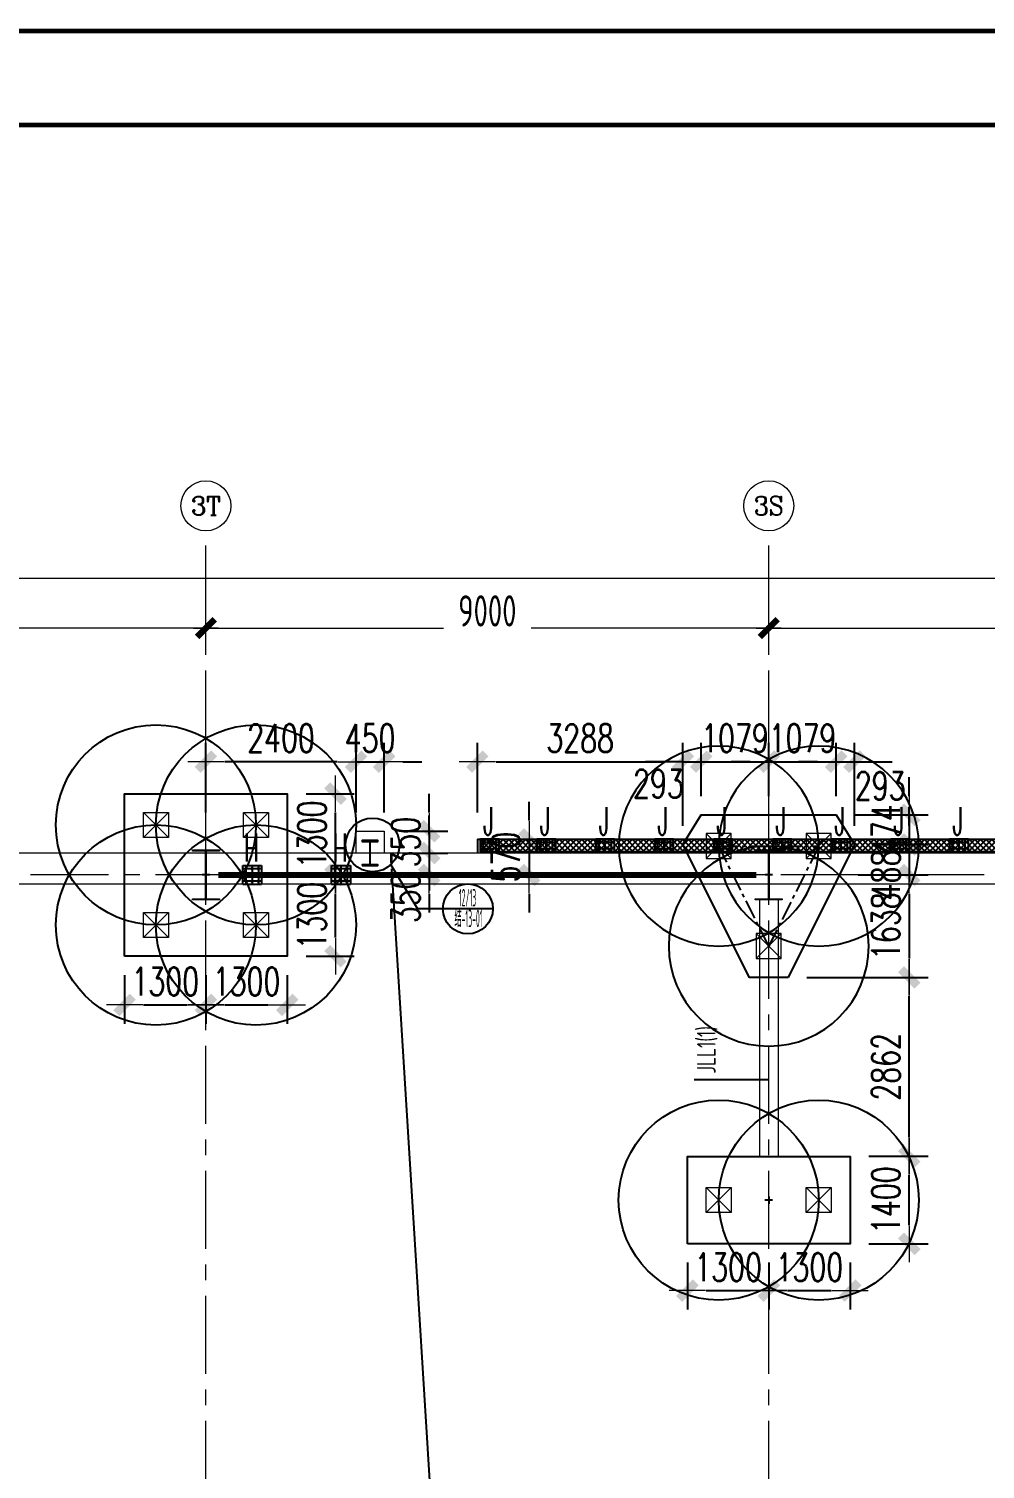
# Model space of a CAD drawing. Extents: x -1201378 to 2367219, y -619313 to 244905.
# Drawn here: x -239591 to -224297, y -192952 to -169915 of the extents above; entities that cross this region are included whole.
import ezdxf
from ezdxf.enums import TextEntityAlignment as Align

# ---------------------------------------------------------------- set-up
doc = ezdxf.new("R2010")
doc.units = 0
doc.header["$LTSCALE"] = 1000
doc.linetypes.add('CENTER', pattern=[2, 1.25, -0.25, 0.25, -0.25])
doc.layers.get('0').update_dxf_attribs({"linetype": 'CONTINUOUS'})
doc.layers.get('Defpoints').update_dxf_attribs({"linetype": 'CONTINUOUS'})
for name, color, linetype in [('0-cxFrame', 155, 'CONTINUOUS'), ('2钢材断面', 2, 'CONTINUOUS'), ('30预埋件', 30, 'CONTINUOUS'), ('40钢材投影', 40, 'CONTINUOUS'), ('A-AXIS-DP', 126, 'CONTINUOUS'), ('A-WINDOW', 140, 'CONTINUOUS'), ('ALT_CEN-0-30', 1, 'CENTER'), ('S-DOTE1', 140, 'CENTER'), ('S-HATCH1-W', 252, 'CONTINUOUS'), ('S-SKL-H', 151, 'CONTINUOUS'), ('S-SS', 111, 'CONTINUOUS'), ('S-XXX', 241, 'CONTINUOUS'), ('结构轮廓线', 1, 'CONTINUOUS')]:
    doc.layers.add(name, color=color, linetype=linetype)
for name, color, linetype, lineweight in [('0-cxText', 131, 'CONTINUOUS', 25), ('S-axis', 111, 'CONTINUOUS', 0), ('S-bkl', 4, 'CONTINUOUS', 0), ('S-col', 2, 'CONTINUOUS', 0), ('S-dim', 81, 'CONTINUOUS', 0), ('S-dote', 5, 'CENTER', 0), ('S-zhuang', 1, 'CONTINUOUS', 0), ('柱间支撑', 6, 'CENTER', 0)]:
    doc.layers.add(name, color=color, linetype=linetype, lineweight=lineweight)
doc.styles.add('_TCH_AXIS', font='COMPLEX', dxfattribs={"bigfont": 'GBCBIG'})
doc.styles.add('cx_tuming', font='simhei.ttf')
doc.styles.add('cx_tuqian1', font='')
doc.styles.add('DHTEXT-1', font='romans.shx', dxfattribs={"width": 0.7, "bigfont": 'chinese.shx'})
doc.styles.add('HZS', font='hzs.shx', dxfattribs={"width": 0.7, "bigfont": 'hztxt.shx'})
doc.styles.add('SS1', font='tj-romans1.shx', dxfattribs={"width": 0.7, "bigfont": 'tj-hztxt1.shx'})
doc.styles.add('TSSD_Dimension', font='tssdeng.shx', dxfattribs={"width": 0.7, "bigfont": 'hztxt.shx'})
doc.styles.add('样式 1', font='yjkeng.shx', dxfattribs={"width": 0.7, "height": 300, "bigfont": 'yjkchn.shx'})
doc.styles.add('黑体', font='simhei.ttf', dxfattribs={"width": 0.8})
doc.styles.get('cx_tuqian1').set_extended_font_data('SimSun')
doc.dimstyles.new('S-150-ARCHI', dxfattribs={"dimscale": 150, "dimtxt": 3, "dimasz": 2, "dimexe": 2, "dimexo": 2, "dimgap": 1, "dimtad": 1, "dimdec": 0, "dimzin": 0, "dimdsep": 46, "dimtxsty": 'SS1', "dimblk1": 'TT', "dimblk2": 'TT', "dimsah": 1, "dimcen": 1, "dimclrd": 256, "dimclre": 256, "dimclrt": 256, "dimadec": 0, "dimazin": 0, "dimtfac": 1, "dimtdec": 0, "dimtix": 1, "dimtmove": 2, "dimatfit": 0, "dimldrblk": 'TT', "dimfxl": 2, "dimtolj": 1, "dimtzin": 0, "dimarcsym": 0})
doc.dimstyles.new('TSSD_200_200', dxfattribs={"dimtxt": 500, "dimasz": 200, "dimexe": 200, "dimexo": 500, "dimgap": 200, "dimtad": 1, "dimdec": 0, "dimzin": 0, "dimdsep": 46, "dimtxsty": 'TSSD_Dimension', "dimblk": 'ARCHTICK', "dimcen": 0, "dimdle": 200, "dimclrt": 7, "dimadec": 0, "dimazin": 0, "dimtfac": 1, "dimtdec": 0, "dimtix": 1, "dimtmove": 2, "dimatfit": 3, "dimfxl": 1, "dimtolj": 1, "dimtzin": 0, "dimarcsym": 0})

# ---------------------------------------------------------------- blocks, each defined once
blk = doc.blocks.new('w42343243')
at = {"layer": 'S-col'}
blk.add_lwpolyline([(-165069, 621020), (-164639, 621020), (-164639, 621002), (-164848, 621002), (-164848, 620238), (-164639, 620238), (-164639, 620220), (-165069, 620220), (-165069, 620238), (-164860, 620238), (-164860, 621002), (-165069, 621002)], close=True, dxfattribs=at)
blk = doc.blocks.new('42343')
at = {"layer": 'A-WINDOW'}
for p in [(-117000, 100), (-108000, 100)]:
    blk.add_blockref('w42343243', p, dxfattribs=at)
blk = doc.blocks.new('_ArchTick')
at = {"color": 0, "linetype": 'ByBlock', "const_width": 0.5}
blk.add_lwpolyline([(-0.71, -0.71), (0.71, 0.71)], dxfattribs=at)
blk = doc.blocks.new('*D464')
at = {"layer": 'Defpoints', "color": 0, "transparency": 16777216}
for p in [(-236758, -279500), (-245758, -280358), (-236758, -280358)]:
    blk.add_point(p, dxfattribs=at)
at = {"layer": 'S-axis', "color": 0, "lineweight": -2, "transparency": 16777216}
for p, q in [((-245758, -279858), (-245758, -279300)), ((-236758, -279858), (-236758, -279300)), ((-245958, -279500), (-241957, -279500)), ((-236558, -279500), (-240560, -279500))]:
    blk.add_line(p, q, dxfattribs=at)
at = {"layer": 'S-axis', "color": 0, "lineweight": -2, "transparency": 16777216, "xscale": 200, "yscale": 200, "zscale": 200, "rotation": 180}
blk.add_blockref('_ArchTick', (-245758, -279500), dxfattribs=at)
at = {"layer": 'S-axis', "color": 0, "lineweight": -2, "transparency": 16777216, "xscale": 200, "yscale": 200, "zscale": 200}
blk.add_blockref('_ArchTick', (-236758, -279500), dxfattribs=at)
at = {"layer": 'S-axis', "color": 7, "transparency": 16777216, "insert": (-241258, -279225), "char_height": 500, "attachment_point": 5, "style": 'TSSD_Dimension'}
blk.add_mtext('\\A1;9000', dxfattribs=at)
blk = doc.blocks.new('*D465')
at = {"layer": 'Defpoints', "color": 0, "transparency": 16777216}
for p in [(-227758, -279500), (-236758, -280358), (-227758, -280358)]:
    blk.add_point(p, dxfattribs=at)
at = {"layer": 'S-axis', "color": 0, "lineweight": -2, "transparency": 16777216}
for p, q in [((-236758, -279858), (-236758, -279300)), ((-227758, -279858), (-227758, -279300)), ((-236958, -279500), (-232957, -279500)), ((-227558, -279500), (-231560, -279500))]:
    blk.add_line(p, q, dxfattribs=at)
at = {"layer": 'S-axis', "color": 0, "lineweight": -2, "transparency": 16777216, "xscale": 200, "yscale": 200, "zscale": 200, "rotation": 180}
blk.add_blockref('_ArchTick', (-236758, -279500), dxfattribs=at)
at = {"layer": 'S-axis', "color": 0, "lineweight": -2, "transparency": 16777216, "xscale": 200, "yscale": 200, "zscale": 200}
blk.add_blockref('_ArchTick', (-227758, -279500), dxfattribs=at)
at = {"layer": 'S-axis', "color": 7, "transparency": 16777216, "insert": (-232258, -279225), "char_height": 500, "attachment_point": 5, "style": 'TSSD_Dimension'}
blk.add_mtext('\\A1;9000', dxfattribs=at)
blk = doc.blocks.new('*D466')
at = {"layer": 'Defpoints', "color": 0, "transparency": 16777216}
for p in [(-218758, -279500), (-227758, -280358), (-218758, -280358)]:
    blk.add_point(p, dxfattribs=at)
at = {"layer": 'S-axis', "color": 0, "lineweight": -2, "transparency": 16777216}
for p, q in [((-227758, -279858), (-227758, -279300)), ((-218758, -279858), (-218758, -279300)), ((-227958, -279500), (-223957, -279500)), ((-218558, -279500), (-222560, -279500))]:
    blk.add_line(p, q, dxfattribs=at)
at = {"layer": 'S-axis', "color": 0, "lineweight": -2, "transparency": 16777216, "xscale": 200, "yscale": 200, "zscale": 200, "rotation": 180}
blk.add_blockref('_ArchTick', (-227758, -279500), dxfattribs=at)
at = {"layer": 'S-axis', "color": 0, "lineweight": -2, "transparency": 16777216, "xscale": 200, "yscale": 200, "zscale": 200}
blk.add_blockref('_ArchTick', (-218758, -279500), dxfattribs=at)
at = {"layer": 'S-axis', "color": 7, "transparency": 16777216, "insert": (-223258, -279225), "char_height": 500, "attachment_point": 5, "style": 'TSSD_Dimension'}
blk.add_mtext('\\A1;9000', dxfattribs=at)
blk = doc.blocks.new('*D483')
at = {"layer": 'Defpoints', "color": 0, "transparency": 16777216}
for p in [(-82958, -278700), (-268658, -280258), (-82958, -280258)]:
    blk.add_point(p, dxfattribs=at)
at = {"layer": 'S-axis', "color": 0, "lineweight": -2, "transparency": 16777216}
for p, q in [((-268658, -279758), (-268658, -278500)), ((-82958, -279758), (-82958, -278500)), ((-268858, -278700), (-176749, -278700)), ((-82758, -278700), (-174868, -278700))]:
    blk.add_line(p, q, dxfattribs=at)
at = {"layer": 'S-axis', "color": 0, "lineweight": -2, "transparency": 16777216, "xscale": 200, "yscale": 200, "zscale": 200, "rotation": 180}
blk.add_blockref('_ArchTick', (-268658, -278700), dxfattribs=at)
at = {"layer": 'S-axis', "color": 0, "lineweight": -2, "transparency": 16777216, "xscale": 200, "yscale": 200, "zscale": 200}
blk.add_blockref('_ArchTick', (-82958, -278700), dxfattribs=at)
at = {"layer": 'S-axis', "color": 7, "transparency": 16777216, "insert": (-175808, -278425), "char_height": 500, "attachment_point": 5, "style": 'TSSD_Dimension'}
blk.add_mtext('\\A1;185700', dxfattribs=at)
blk = doc.blocks.new('TK22.A0 L(Dragon)')
at = {"layer": '0-cxFrame', "color": 7, "const_width": 0.5}
blk.add_lwpolyline([(0, 0), (-1486, 0), (-1486, 841), (0, 841)], close=True, dxfattribs=at)
at = {"layer": '0-cxFrame', "const_width": 0.5}
blk.add_lwpolyline([(-80, 10), (-1466, 10), (-1466, 831), (-80, 831)], close=True, dxfattribs=at)
at = {"style": '黑体', "flags": 4}
blk.add_attdef('图幅', text='', height=3.3, dxfattribs=at).set_placement((-40, 3), align=Align.RIGHT)
at = {"layer": '0-cxText', "flags": 4}
for tag, height, style, p in [('建设单位', 3.5, 'cx_tuming', (-45, 240)), ('项目名称', 3.5, 'cx_tuming', (-45, 210)), ('子项名称', 3.5, 'cx_tuming', (-45, 180)), ('工程编号', 3.3, 'cx_tuqian1', (-35, 165)), ('图名1', 3.5, 'cx_tuming', (-45, 87)), ('图名2', 3.5, 'cx_tuming', (-45, 79)), ('图名3', 3.5, 'cx_tuming', (-45, 71)), ('出图日期', 3.3, 'cx_tuqian1', (-39, 60)), ('专业', 3.3, 'cx_tuqian1', (-55, 52)), ('版次', 3.3, 'cx_tuqian1', (-20, 44)), ('图号', 3.3, 'cx_tuqian1', (-55, 44))]:
    blk.add_attdef(tag, text='', height=height, dxfattribs=dict(at, style=style)).set_placement(p, align=Align.MIDDLE)
at = {"layer": 'Defpoints', "color": 6, "flags": 4}
for tag, height, style, p in [('tufu', 3.3, '黑体', (-12, 12)), ('dwfname', 4, 'cx_tuqian1', (-80, 3))]:
    blk.add_attdef(tag, text='', height=height, dxfattribs=dict(at, style=style)).set_placement(p, align=Align.RIGHT)
blk = doc.blocks.new('S-ZHUANG-400')
at = {"layer": 'S-zhuang'}
for p, q in [((200, -200), (-200, 200)), ((-200, -200), (200, 200))]:
    blk.add_line(p, q, dxfattribs=at)
blk.add_lwpolyline([(-200, 200), (200, 200), (200, -200), (-200, -200)], close=True, dxfattribs=at)
blk = doc.blocks.new('CT3')
at = {"layer": 'Defpoints'}
for centre in [(-101758, -256416), (-102558, -258016), (-100958, -258016)]:
    blk.add_circle(centre, 1600, dxfattribs=at)
at = {"layer": 'S-DOTE1', "ltscale": 0.25}
for p, q in [((-101698, -257554), (-101818, -257554)), ((-101758, -257494), (-101758, -257614))]:
    blk.add_line(p, q, dxfattribs=at)
at = {"layer": 'S-DOTE1', "linetype": 'CENTER', "ltscale": 0.25}
blk.add_lwpolyline([(-100958, -258016), (-101758, -256416), (-102558, -258016)], close=True, dxfattribs=at)
at = {"layer": 'S-HATCH1-W'}
blk.add_lwpolyline([(-101449, -255916), (-102067, -255916), (-103130, -258042), (-102837, -258516), (-100680, -258516), (-100387, -258042)], close=True, dxfattribs=at)
at = {"layer": 'S-zhuang', "rotation": 90.00000000000001}
for p in [(-101758, -256416), (-102558, -258016), (-100958, -258016)]:
    blk.add_blockref('S-ZHUANG-400', p, dxfattribs=at)
blk = doc.blocks.new('CT4')
at = {"layer": 'Defpoints'}
for centre in [(-100831, -168442), (-99231, -168442), (-100831, -170042), (-99231, -170042)]:
    blk.add_circle(centre, 1600, dxfattribs=at)
at = {"layer": 'S-DOTE1', "ltscale": 0.25}
for p, q in [((-99971, -169242), (-100091, -169242)), ((-100031, -169182), (-100031, -169302))]:
    blk.add_line(p, q, dxfattribs=at)
at = {"layer": 'S-HATCH1-W'}
blk.add_lwpolyline([(-101331, -170542), (-101331, -167942), (-98731, -167942), (-98731, -170542)], close=True, dxfattribs=at)
at = {"layer": 'S-zhuang', "rotation": 90.00000000000001}
for p in [(-100831, -168442), (-99231, -168442), (-100831, -170042), (-99231, -170042)]:
    blk.add_blockref('S-ZHUANG-400', p, dxfattribs=at)
blk = doc.blocks.new('TT')
blk.add_line((-0.969, 0), (0.969, 0))
at = {"const_width": 0.45}
blk.add_lwpolyline([(-0.442, -0.442), (0.442, 0.442)], dxfattribs=at)
blk = doc.blocks.new('*D1497')
at = {"layer": 'Defpoints', "color": 0, "transparency": 16777216}
for p in [(-238058, -184748), (-236758, -184748), (-236758, -185527)]:
    blk.add_point(p, dxfattribs=at)
at = {"layer": 'S-dim', "lineweight": -2, "transparency": 16777216}
for p, q in [((-238058, -185048), (-238058, -185827)), ((-236758, -185048), (-236758, -185827)), ((-237758, -185527), (-237058, -185527))]:
    blk.add_line(p, q, dxfattribs=at)
at = {"layer": 'S-dim', "lineweight": -2, "transparency": 16777216, "xscale": 300, "yscale": 300, "zscale": 300, "rotation": 180}
blk.add_blockref('TT', (-238058, -185527), dxfattribs=at)
at = {"layer": 'S-dim', "lineweight": -2, "transparency": 16777216, "xscale": 300, "yscale": 300, "zscale": 300}
blk.add_blockref('TT', (-236758, -185527), dxfattribs=at)
at = {"layer": 'S-dim', "transparency": 16777216, "insert": (-237408, -185152), "char_height": 450, "attachment_point": 5, "style": 'SS1'}
blk.add_mtext('\\A1;1300', dxfattribs=at)
blk = doc.blocks.new('*D1498')
at = {"layer": 'Defpoints', "color": 0, "transparency": 16777216}
for p in [(-236758, -184748), (-235458, -184748), (-235458, -185527)]:
    blk.add_point(p, dxfattribs=at)
at = {"layer": 'S-dim', "lineweight": -2, "transparency": 16777216}
for p, q in [((-236758, -185048), (-236758, -185827)), ((-235458, -185048), (-235458, -185827)), ((-236458, -185527), (-235758, -185527))]:
    blk.add_line(p, q, dxfattribs=at)
at = {"layer": 'S-dim', "lineweight": -2, "transparency": 16777216, "xscale": 300, "yscale": 300, "zscale": 300, "rotation": 180}
blk.add_blockref('TT', (-236758, -185527), dxfattribs=at)
at = {"layer": 'S-dim', "lineweight": -2, "transparency": 16777216, "xscale": 300, "yscale": 300, "zscale": 300}
blk.add_blockref('TT', (-235458, -185527), dxfattribs=at)
at = {"layer": 'S-dim', "transparency": 16777216, "insert": (-236108, -185152), "char_height": 450, "attachment_point": 5, "style": 'SS1'}
blk.add_mtext('\\A1;1300', dxfattribs=at)
blk = doc.blocks.new('*D1499')
at = {"layer": 'Defpoints', "color": 0, "transparency": 16777216}
for p in [(-235458, -183448), (-234687, -183448), (-235458, -184748)]:
    blk.add_point(p, dxfattribs=at)
at = {"layer": 'S-dim', "lineweight": -2, "transparency": 16777216}
for p, q in [((-235158, -183448), (-234387, -183448)), ((-234687, -184448), (-234687, -183748)), ((-235158, -184748), (-234387, -184748))]:
    blk.add_line(p, q, dxfattribs=at)
at = {"layer": 'S-dim', "lineweight": -2, "transparency": 16777216, "xscale": 300, "yscale": 300, "zscale": 300}
for p, rotation in [((-234687, -183448), 90), ((-234687, -184748), 270)]:
    blk.add_blockref('TT', p, dxfattribs=dict(at, rotation=rotation))
at = {"layer": 'S-dim', "transparency": 16777216, "insert": (-235062, -184098), "char_height": 450, "attachment_point": 5, "rotation": 90, "style": 'SS1'}
blk.add_mtext('\\A1;1300', dxfattribs=at)
blk = doc.blocks.new('*D1500')
at = {"layer": 'Defpoints', "color": 0, "transparency": 16777216}
for p in [(-235458, -182148), (-234687, -182148), (-235458, -183448)]:
    blk.add_point(p, dxfattribs=at)
at = {"layer": 'S-dim', "lineweight": -2, "transparency": 16777216}
for p, q in [((-235158, -182148), (-234387, -182148)), ((-234687, -183148), (-234687, -182448)), ((-235158, -183448), (-234387, -183448))]:
    blk.add_line(p, q, dxfattribs=at)
at = {"layer": 'S-dim', "lineweight": -2, "transparency": 16777216, "xscale": 300, "yscale": 300, "zscale": 300}
for p, rotation in [((-234687, -182148), 90), ((-234687, -183448), 270)]:
    blk.add_blockref('TT', p, dxfattribs=dict(at, rotation=rotation))
at = {"layer": 'S-dim', "transparency": 16777216, "insert": (-235062, -182798), "char_height": 450, "attachment_point": 5, "rotation": 90, "style": 'SS1'}
blk.add_mtext('\\A1;1300', dxfattribs=at)
blk = doc.blocks.new('*D1627')
at = {"layer": 'Defpoints', "color": 0, "transparency": 16777216}
for p in [(-228837, -181636), (-228837, -182486), (-229130, -182961)]:
    blk.add_point(p, dxfattribs=at)
at = {"layer": 'S-dim', "lineweight": -2, "transparency": 16777216}
for p, q in [((-229130, -182661), (-229130, -181336)), ((-228837, -182186), (-228837, -181336)), ((-229430, -181636), (-229730, -181636)), ((-229130, -181636), (-228837, -181636)), ((-228537, -181636), (-228237, -181636))]:
    blk.add_line(p, q, dxfattribs=at)
at = {"layer": 'S-dim', "lineweight": -2, "transparency": 16777216, "xscale": 300, "yscale": 300, "zscale": 300}
blk.add_blockref('TT', (-229130, -181636), dxfattribs=at)
at = {"layer": 'S-dim', "lineweight": -2, "transparency": 16777216, "xscale": 300, "yscale": 300, "zscale": 300, "rotation": 180}
blk.add_blockref('TT', (-228837, -181636), dxfattribs=at)
at = {"layer": 'S-dim', "transparency": 16777216, "insert": (-229522, -181988), "char_height": 450, "attachment_point": 5, "style": 'SS1'}
blk.add_mtext('\\A1;293', dxfattribs=at)
blk = doc.blocks.new('*D1628')
at = {"layer": 'Defpoints', "color": 0, "transparency": 16777216}
for p in [(-227758, -181636), (-228837, -182486), (-227758, -182486)]:
    blk.add_point(p, dxfattribs=at)
at = {"layer": 'S-dim', "lineweight": -2, "transparency": 16777216}
for p, q in [((-228837, -182186), (-228837, -181336)), ((-227758, -182186), (-227758, -181336)), ((-229137, -181636), (-229437, -181636)), ((-228837, -181636), (-227758, -181636)), ((-227458, -181636), (-227158, -181636))]:
    blk.add_line(p, q, dxfattribs=at)
at = {"layer": 'S-dim', "lineweight": -2, "transparency": 16777216, "xscale": 300, "yscale": 300, "zscale": 300}
blk.add_blockref('TT', (-228837, -181636), dxfattribs=at)
at = {"layer": 'S-dim', "lineweight": -2, "transparency": 16777216, "xscale": 300, "yscale": 300, "zscale": 300, "rotation": 180}
blk.add_blockref('TT', (-227758, -181636), dxfattribs=at)
at = {"layer": 'S-dim', "transparency": 16777216, "insert": (-228298, -181261), "char_height": 450, "attachment_point": 5, "style": 'SS1'}
blk.add_mtext('\\A1;1079', dxfattribs=at)
blk = doc.blocks.new('*D1629')
at = {"layer": 'Defpoints', "color": 0, "transparency": 16777216}
for p in [(-226680, -181636), (-227758, -182486), (-226680, -182486)]:
    blk.add_point(p, dxfattribs=at)
at = {"layer": 'S-dim', "lineweight": -2, "transparency": 16777216}
for p, q in [((-227758, -182186), (-227758, -181336)), ((-226680, -182186), (-226680, -181336)), ((-228058, -181636), (-228358, -181636)), ((-227758, -181636), (-226680, -181636)), ((-226380, -181636), (-226080, -181636))]:
    blk.add_line(p, q, dxfattribs=at)
at = {"layer": 'S-dim', "lineweight": -2, "transparency": 16777216, "xscale": 300, "yscale": 300, "zscale": 300}
blk.add_blockref('TT', (-227758, -181636), dxfattribs=at)
at = {"layer": 'S-dim', "lineweight": -2, "transparency": 16777216, "xscale": 300, "yscale": 300, "zscale": 300, "rotation": 180}
blk.add_blockref('TT', (-226680, -181636), dxfattribs=at)
at = {"layer": 'S-dim', "transparency": 16777216, "insert": (-227219, -181261), "char_height": 450, "attachment_point": 5, "style": 'SS1'}
blk.add_mtext('\\A1;1079', dxfattribs=at)
blk = doc.blocks.new('*D1630')
at = {"layer": 'Defpoints', "color": 0, "transparency": 16777216}
for p in [(-226387, -181636), (-226680, -182486), (-226387, -182961)]:
    blk.add_point(p, dxfattribs=at)
at = {"layer": 'S-dim', "lineweight": -2, "transparency": 16777216}
for p, q in [((-226680, -182186), (-226680, -181336)), ((-226387, -182661), (-226387, -181336)), ((-226980, -181636), (-227280, -181636)), ((-226680, -181636), (-226387, -181636)), ((-226087, -181636), (-225787, -181636))]:
    blk.add_line(p, q, dxfattribs=at)
at = {"layer": 'S-dim', "lineweight": -2, "transparency": 16777216, "xscale": 300, "yscale": 300, "zscale": 300}
blk.add_blockref('TT', (-226680, -181636), dxfattribs=at)
at = {"layer": 'S-dim', "lineweight": -2, "transparency": 16777216, "xscale": 300, "yscale": 300, "zscale": 300, "rotation": 180}
blk.add_blockref('TT', (-226387, -181636), dxfattribs=at)
at = {"layer": 'S-dim', "transparency": 16777216, "insert": (-225976, -182022), "char_height": 450, "attachment_point": 5, "style": 'SS1'}
blk.add_mtext('\\A1;293', dxfattribs=at)
blk = doc.blocks.new('*D1631')
at = {"layer": 'Defpoints', "color": 0, "transparency": 16777216}
for p in [(-226680, -182486), (-226387, -182961), (-225511, -182961)]:
    blk.add_point(p, dxfattribs=at)
at = {"layer": 'S-dim', "lineweight": -2, "transparency": 16777216}
for p, q in [((-225511, -182186), (-225511, -181886)), ((-226380, -182486), (-225211, -182486)), ((-225511, -182486), (-225511, -182961)), ((-226087, -182961), (-225211, -182961)), ((-225511, -183261), (-225511, -183561))]:
    blk.add_line(p, q, dxfattribs=at)
at = {"layer": 'S-dim', "lineweight": -2, "transparency": 16777216, "xscale": 300, "yscale": 300, "zscale": 300}
for p, rotation in [((-225511, -182486), 270), ((-225511, -182961), 90)]:
    blk.add_blockref('TT', p, dxfattribs=dict(at, rotation=rotation))
at = {"layer": 'S-dim', "transparency": 16777216, "insert": (-225886, -182723), "char_height": 450, "attachment_point": 5, "rotation": 90, "style": 'SS1'}
blk.add_mtext('\\A1;474', dxfattribs=at)
blk = doc.blocks.new('*D1632')
at = {"layer": 'Defpoints', "color": 0, "transparency": 16777216}
for p in [(-226387, -182961), (-226630, -183448), (-225511, -183448)]:
    blk.add_point(p, dxfattribs=at)
at = {"layer": 'S-dim', "lineweight": -2, "transparency": 16777216}
for p, q in [((-225511, -182661), (-225511, -182361)), ((-226087, -182961), (-225211, -182961)), ((-225511, -182961), (-225511, -183448)), ((-226330, -183448), (-225211, -183448)), ((-225511, -183748), (-225511, -184048))]:
    blk.add_line(p, q, dxfattribs=at)
at = {"layer": 'S-dim', "lineweight": -2, "transparency": 16777216, "xscale": 300, "yscale": 300, "zscale": 300}
for p, rotation in [((-225511, -182961), 270), ((-225511, -183448), 90)]:
    blk.add_blockref('TT', p, dxfattribs=dict(at, rotation=rotation))
at = {"layer": 'S-dim', "transparency": 16777216, "insert": (-225886, -183448), "char_height": 450, "attachment_point": 5, "rotation": 90, "style": 'SS1'}
blk.add_mtext('\\A1;488', dxfattribs=at)
blk = doc.blocks.new('*D1633')
at = {"layer": 'Defpoints', "color": 0, "transparency": 16777216}
for p in [(-226630, -183448), (-227449, -185086), (-225511, -185086)]:
    blk.add_point(p, dxfattribs=at)
at = {"layer": 'S-dim', "lineweight": -2, "transparency": 16777216}
for p, q in [((-226330, -183448), (-225211, -183448)), ((-225511, -183748), (-225511, -184786)), ((-227149, -185086), (-225211, -185086))]:
    blk.add_line(p, q, dxfattribs=at)
at = {"layer": 'S-dim', "lineweight": -2, "transparency": 16777216, "xscale": 300, "yscale": 300, "zscale": 300}
for p, rotation in [((-225511, -183448), 90), ((-225511, -185086), 270)]:
    blk.add_blockref('TT', p, dxfattribs=dict(at, rotation=rotation))
at = {"layer": 'S-dim', "transparency": 16777216, "insert": (-225886, -184267), "char_height": 450, "attachment_point": 5, "rotation": 90, "style": 'SS1'}
blk.add_mtext('\\A1;1638', dxfattribs=at)
blk = doc.blocks.new('CT2')
at = {"layer": 'Defpoints'}
for centre in [(-193625, -186366), (-193625, -187966)]:
    blk.add_circle(centre, 1600, dxfattribs=at)
at = {"layer": 'S-DOTE1', "ltscale": 0.25}
for p, q in [((-193565, -187166), (-193685, -187166)), ((-193625, -187226), (-193625, -187106))]:
    blk.add_line(p, q, dxfattribs=at)
at = {"layer": 'S-HATCH1-W'}
blk.add_lwpolyline([(-194325, -185866), (-192925, -185866), (-192925, -188466), (-194325, -188466)], close=True, dxfattribs=at)
at = {"layer": 'S-zhuang'}
for p in [(-193625, -186366), (-193625, -187966)]:
    blk.add_blockref('S-ZHUANG-400', p, dxfattribs=at)
blk = doc.blocks.new('*D2965')
at = {"layer": 'Defpoints', "color": 0, "transparency": 16777216}
for p in [(-229058, -189348), (-227758, -189348), (-227758, -190096)]:
    blk.add_point(p, dxfattribs=at)
at = {"layer": 'S-dim', "lineweight": -2, "transparency": 16777216}
for p, q in [((-229058, -189648), (-229058, -190396)), ((-227758, -189648), (-227758, -190396)), ((-228758, -190096), (-228058, -190096))]:
    blk.add_line(p, q, dxfattribs=at)
at = {"layer": 'S-dim', "lineweight": -2, "transparency": 16777216, "xscale": 300, "yscale": 300, "zscale": 300, "rotation": 180}
blk.add_blockref('TT', (-229058, -190096), dxfattribs=at)
at = {"layer": 'S-dim', "lineweight": -2, "transparency": 16777216, "xscale": 300, "yscale": 300, "zscale": 300}
blk.add_blockref('TT', (-227758, -190096), dxfattribs=at)
at = {"layer": 'S-dim', "transparency": 16777216, "insert": (-228408, -189721), "char_height": 450, "attachment_point": 5, "style": 'SS1'}
blk.add_mtext('\\A1;1300', dxfattribs=at)
blk = doc.blocks.new('*D2966')
at = {"layer": 'Defpoints', "color": 0, "transparency": 16777216}
for p in [(-227758, -189348), (-226458, -189348), (-226458, -190096)]:
    blk.add_point(p, dxfattribs=at)
at = {"layer": 'S-dim', "lineweight": -2, "transparency": 16777216}
for p, q in [((-227758, -189648), (-227758, -190396)), ((-226458, -189648), (-226458, -190396)), ((-227458, -190096), (-226758, -190096))]:
    blk.add_line(p, q, dxfattribs=at)
at = {"layer": 'S-dim', "lineweight": -2, "transparency": 16777216, "xscale": 300, "yscale": 300, "zscale": 300, "rotation": 180}
blk.add_blockref('TT', (-227758, -190096), dxfattribs=at)
at = {"layer": 'S-dim', "lineweight": -2, "transparency": 16777216, "xscale": 300, "yscale": 300, "zscale": 300}
blk.add_blockref('TT', (-226458, -190096), dxfattribs=at)
at = {"layer": 'S-dim', "transparency": 16777216, "insert": (-227108, -189721), "char_height": 450, "attachment_point": 5, "style": 'SS1'}
blk.add_mtext('\\A1;1300', dxfattribs=at)
blk = doc.blocks.new('*D2967')
at = {"layer": 'Defpoints', "color": 0, "transparency": 16777216}
for p in [(-226458, -187948), (-225511, -187948), (-226458, -189348)]:
    blk.add_point(p, dxfattribs=at)
at = {"layer": 'S-dim', "lineweight": -2, "transparency": 16777216}
for p, q in [((-226158, -187948), (-225211, -187948)), ((-225511, -189048), (-225511, -188248)), ((-226158, -189348), (-225211, -189348))]:
    blk.add_line(p, q, dxfattribs=at)
at = {"layer": 'S-dim', "lineweight": -2, "transparency": 16777216, "xscale": 300, "yscale": 300, "zscale": 300}
for p, rotation in [((-225511, -187948), 90), ((-225511, -189348), 270)]:
    blk.add_blockref('TT', p, dxfattribs=dict(at, rotation=rotation))
at = {"layer": 'S-dim', "transparency": 16777216, "insert": (-225886, -188648), "char_height": 450, "attachment_point": 5, "rotation": 90, "style": 'SS1'}
blk.add_mtext('\\A1;1400', dxfattribs=at)
blk = doc.blocks.new('*D2968')
at = {"layer": 'Defpoints', "color": 0, "transparency": 16777216}
for p in [(-227449, -185086), (-225511, -185086), (-226458, -187948)]:
    blk.add_point(p, dxfattribs=at)
at = {"layer": 'S-dim', "lineweight": -2, "transparency": 16777216}
for p, q in [((-227149, -185086), (-225211, -185086)), ((-225511, -187648), (-225511, -185386)), ((-226158, -187948), (-225211, -187948))]:
    blk.add_line(p, q, dxfattribs=at)
at = {"layer": 'S-dim', "lineweight": -2, "transparency": 16777216, "xscale": 300, "yscale": 300, "zscale": 300}
for p, rotation in [((-225511, -185086), 90), ((-225511, -187948), 270)]:
    blk.add_blockref('TT', p, dxfattribs=dict(at, rotation=rotation))
at = {"layer": 'S-dim', "transparency": 16777216, "insert": (-225886, -186517), "char_height": 450, "attachment_point": 5, "rotation": 90, "style": 'SS1'}
blk.add_mtext('\\A1;2862', dxfattribs=at)
blk = doc.blocks.new('*D6554')
at = {"layer": 'Defpoints', "color": 0, "transparency": 16777216}
for p in [(-232418, -182878), (-232418, -183448), (-231587, -183448)]:
    blk.add_point(p, dxfattribs=at)
at = {"layer": 'S-dim', "lineweight": -2, "transparency": 16777216}
for p, q in [((-231587, -182578), (-231587, -182278)), ((-232118, -182878), (-231287, -182878)), ((-231587, -182878), (-231587, -183448)), ((-232118, -183448), (-231287, -183448)), ((-231587, -183748), (-231587, -184048))]:
    blk.add_line(p, q, dxfattribs=at)
at = {"layer": 'S-dim', "lineweight": -2, "transparency": 16777216, "xscale": 300, "yscale": 300, "zscale": 300}
for p, rotation in [((-231587, -182878), 270), ((-231587, -183448), 90)]:
    blk.add_blockref('TT', p, dxfattribs=dict(at, rotation=rotation))
at = {"layer": 'S-dim', "transparency": 16777216, "insert": (-231962, -183163), "char_height": 450, "attachment_point": 5, "rotation": 90, "style": 'SS1'}
blk.add_mtext('\\A1;570', dxfattribs=at)
blk = doc.blocks.new('*D6555')
at = {"layer": 'Defpoints', "color": 0, "transparency": 16777216}
for p in [(-229130, -181636), (-232418, -182748), (-229130, -182961)]:
    blk.add_point(p, dxfattribs=at)
at = {"layer": 'S-dim', "lineweight": -2, "transparency": 16777216}
for p, q in [((-232418, -182448), (-232418, -181336)), ((-229130, -182661), (-229130, -181336)), ((-232118, -181636), (-229430, -181636))]:
    blk.add_line(p, q, dxfattribs=at)
at = {"layer": 'S-dim', "lineweight": -2, "transparency": 16777216, "xscale": 300, "yscale": 300, "zscale": 300, "rotation": 180}
blk.add_blockref('TT', (-232418, -181636), dxfattribs=at)
at = {"layer": 'S-dim', "lineweight": -2, "transparency": 16777216, "xscale": 300, "yscale": 300, "zscale": 300}
blk.add_blockref('TT', (-229130, -181636), dxfattribs=at)
at = {"layer": 'S-dim', "transparency": 16777216, "insert": (-230774, -181261), "char_height": 450, "attachment_point": 5, "style": 'SS1'}
blk.add_mtext('\\A1;3288', dxfattribs=at)
blk = doc.blocks.new('3号一层翻口')
at = {"layer": '结构轮廓线', "color": 1, "ltscale": 500}
for q in [(-518898, -182878), (-532418, -183098)]:
    blk.add_line((-532418, -182878), q, dxfattribs=at)
blk = doc.blocks.new('20250903183753')
at = {"layer": '2钢材断面'}
for p, q in [((150, 0), (-150, 0)), ((-150, 0), (-150, -300)), ((150, -300), (150, 0)), ((-150, -300), (150, -300))]:
    blk.add_line(p, q, dxfattribs=at)
at = {"layer": '40钢材投影'}
for centre, radius in [((-100, -50), 12), ((-100, -150), 12), ((-100, -50), 6), ((-100, -150), 6), ((0, -50), 12), ((0, -150), 12), ((0, -50), 6), ((0, -150), 6), ((100, -50), 12), ((100, -150), 12), ((100, -50), 6), ((100, -150), 6), ((-100, -250), 12), ((-100, -250), 6), ((0, -250), 12), ((0, -250), 6), ((100, -251), 12), ((100, -251), 6)]:
    blk.add_circle(centre, radius, dxfattribs=at)
at = {"layer": 'ALT_CEN-0-30', "ltscale": 20}
for p, q in [((-100, 0), (-100, -300)), ((0, 0), (0, -300)), ((100, 0), (100, -300)), ((-150, -50), (150, -50)), ((-150, -150), (150, -150)), ((-150, -250), (150, -250))]:
    blk.add_line(p, q, dxfattribs=at)
blk = doc.blocks.new('20250903183821')
at = {"ltscale": 50}
blk.add_blockref('20250903183753', (0, 0), dxfattribs=at)
at = {"layer": '30预埋件', "style": 'DHTEXT-1', "text_generation_flag": 6, "width": 0.55}
blk.add_attdef('B', (-105, 65), '', height=450, rotation=180, dxfattribs=at)
blk = doc.blocks.new('20250902145151')
at = {"layer": '2钢材断面'}
for p, q in [((150, 100), (-150, 100)), ((-150, 100), (-150, -100)), ((150, -100), (150, 100)), ((-150, -100), (150, -100))]:
    blk.add_line(p, q, dxfattribs=at)
at = {"layer": '40钢材投影'}
for centre, radius in [((-100, 50), 10), ((-100, 50), 5), ((0, 50), 10), ((0, 50), 5), ((100, 50), 10), ((100, 50), 5), ((-100, -50), 10), ((-100, -50), 5), ((0, -50), 10), ((0, -50), 5), ((100, -50), 10), ((100, -50), 5)]:
    blk.add_circle(centre, radius, dxfattribs=at)
at = {"layer": 'ALT_CEN-0-30', "ltscale": 20}
for p, q in [((-150, 50), (150, 50)), ((-100, 100), (-100, -100)), ((0, 100), (0, -100)), ((100, 100), (100, -100)), ((-150, -50), (150, -50))]:
    blk.add_line(p, q, dxfattribs=at)
blk = doc.blocks.new('20250912153858')
at = {"ltscale": 50}
blk.add_blockref('20250902145151', (0, 100), dxfattribs=at)
at = {"layer": '30预埋件', "style": 'DHTEXT-1', "text_generation_flag": 6, "width": 0.55}
blk.add_attdef('B', (105, -65), '', height=450, dxfattribs=at)
blk = doc.blocks.new('A$Ccb1bed3b')
at = {"layer": '柱间支撑', "const_width": 100}
blk.add_lwpolyline([(39800, 150), (31200, 150)], dxfattribs=at)
blk = doc.blocks.new('*D8755')
at = {"layer": 'Defpoints', "color": 0, "transparency": 16777216}
for p in [(-233908, -182748), (-233908, -183098), (-233189, -183098)]:
    blk.add_point(p, dxfattribs=at)
at = {"layer": 'S-dim', "lineweight": -2, "transparency": 16777216}
for p, q in [((-233189, -182448), (-233189, -182148)), ((-233608, -182748), (-232889, -182748)), ((-233189, -182748), (-233189, -183098)), ((-233608, -183098), (-232889, -183098)), ((-233189, -183398), (-233189, -183698))]:
    blk.add_line(p, q, dxfattribs=at)
at = {"layer": 'S-dim', "lineweight": -2, "transparency": 16777216, "xscale": 300, "yscale": 300, "zscale": 300}
for p, rotation in [((-233189, -182748), 270), ((-233189, -183098), 90)]:
    blk.add_blockref('TT', p, dxfattribs=dict(at, rotation=rotation))
at = {"layer": 'S-dim', "transparency": 16777216, "insert": (-233564, -182923), "char_height": 450, "attachment_point": 5, "rotation": 90, "style": 'SS1'}
blk.add_mtext('\\A1;350', dxfattribs=at)
blk = doc.blocks.new('*D8756')
at = {"layer": 'Defpoints', "color": 0, "transparency": 16777216}
for p in [(-233908, -183098), (-233908, -183448), (-233189, -183448)]:
    blk.add_point(p, dxfattribs=at)
at = {"layer": 'S-dim', "lineweight": -2, "transparency": 16777216}
for p, q in [((-233189, -182798), (-233189, -182498)), ((-233608, -183098), (-232889, -183098)), ((-233189, -183098), (-233189, -183448)), ((-233608, -183448), (-232889, -183448)), ((-233189, -183748), (-233189, -184048))]:
    blk.add_line(p, q, dxfattribs=at)
at = {"layer": 'S-dim', "lineweight": -2, "transparency": 16777216, "xscale": 300, "yscale": 300, "zscale": 300}
for p, rotation in [((-233189, -183098), 270), ((-233189, -183448), 90)]:
    blk.add_blockref('TT', p, dxfattribs=dict(at, rotation=rotation))
at = {"layer": 'S-dim', "transparency": 16777216, "insert": (-233564, -183812), "char_height": 450, "attachment_point": 5, "rotation": 90, "style": 'SS1'}
blk.add_mtext('\\A1;350', dxfattribs=at)
blk = doc.blocks.new('*D8758')
at = {"layer": 'Defpoints', "color": 0, "transparency": 16777216}
for p in [(-233908, -181636), (-234358, -182748), (-233908, -182748)]:
    blk.add_point(p, dxfattribs=at)
at = {"layer": 'S-dim', "lineweight": -2, "transparency": 16777216}
for p, q in [((-234358, -182448), (-234358, -181336)), ((-233908, -182448), (-233908, -181336)), ((-234658, -181636), (-234958, -181636)), ((-234358, -181636), (-233908, -181636)), ((-233608, -181636), (-233308, -181636))]:
    blk.add_line(p, q, dxfattribs=at)
at = {"layer": 'S-dim', "lineweight": -2, "transparency": 16777216, "xscale": 300, "yscale": 300, "zscale": 300}
blk.add_blockref('TT', (-234358, -181636), dxfattribs=at)
at = {"layer": 'S-dim', "lineweight": -2, "transparency": 16777216, "xscale": 300, "yscale": 300, "zscale": 300, "rotation": 180}
blk.add_blockref('TT', (-233908, -181636), dxfattribs=at)
at = {"layer": 'S-dim', "transparency": 16777216, "insert": (-234133, -181261), "char_height": 450, "attachment_point": 5, "style": 'SS1'}
blk.add_mtext('\\A1;450', dxfattribs=at)
blk = doc.blocks.new('*D8759')
at = {"layer": 'Defpoints', "color": 0, "transparency": 16777216}
for p in [(-236758, -181636), (-236758, -182748), (-234358, -182748)]:
    blk.add_point(p, dxfattribs=at)
at = {"layer": 'S-dim', "lineweight": -2, "transparency": 16777216}
for p, q in [((-236758, -182448), (-236758, -181336)), ((-234358, -182448), (-234358, -181336)), ((-234658, -181636), (-236458, -181636))]:
    blk.add_line(p, q, dxfattribs=at)
at = {"layer": 'S-dim', "lineweight": -2, "transparency": 16777216, "xscale": 300, "yscale": 300, "zscale": 300, "rotation": 180}
blk.add_blockref('TT', (-236758, -181636), dxfattribs=at)
at = {"layer": 'S-dim', "lineweight": -2, "transparency": 16777216, "xscale": 300, "yscale": 300, "zscale": 300}
blk.add_blockref('TT', (-234358, -181636), dxfattribs=at)
at = {"layer": 'S-dim', "transparency": 16777216, "insert": (-235558, -181261), "char_height": 450, "attachment_point": 5, "style": 'SS1'}
blk.add_mtext('\\A1;2400', dxfattribs=at)
blk = doc.blocks.new('3#轴网')
at = {"layer": 'S-axis'}
for centre in [(-236758.5, -277544.2), (-227758.5, -277544.2)]:
    blk.add_circle(centre, 400, dxfattribs=at)
at = {"layer": 'S-dote'}
for p, q in [((-236758.5, -363428.2), (-236758.5, -277948.2)), ((-227758.5, -363428.2), (-227758.5, -277948.2)), ((-78316.2, -283448.2), (-273210.6, -283448.2))]:
    blk.add_line(p, q, dxfattribs=at)
at = {"layer": 'S-axis', "style": '_TCH_AXIS'}
for s, height, p, p2 in [('3T', 294.28, (-236996.7, -277691.4), (-236520.2, -277691.4)), ('3S', 300.65, (-227994.7, -277694.5), (-227522.2, -277694.5))]:
    blk.add_text(s, height=height, dxfattribs=at).set_placement(p, p2, align=Align.FIT)
at = {"layer": 'S-axis'}
for base, p1, p2, picture, middle in [((-82958.5, -278700.4), (-268658.5, -280258.4), (-82958.5, -280258.4), '*D483', (-175808.5, -278425.4)), ((-236758.5, -279500.4), (-245758.5, -280358.4), (-236758.5, -280358.4), '*D464', (-241258.5, -279225.4)), ((-227758.5, -279500.4), (-236758.5, -280358.4), (-227758.5, -280358.4), '*D465', (-232258.5, -279225.4)), ((-218758.5, -279500.4), (-227758.5, -280358.4), (-218758.5, -280358.4), '*D466', (-223258.5, -279225.4))]:
    dim = blk.add_linear_dim(base=base, p1=p1, p2=p2, angle=0, dimstyle='TSSD_200_200', dxfattribs=at)
    dim.commit()
    dim.dimension.update_dxf_attribs({"geometry": picture, "text_midpoint": middle, "dimtype": 161})

msp = doc.modelspace()

# ---------------------------------------------------------------- hatches: boundary and pattern name
at = {"layer": 'S-HATCH1-W'}
h = msp.add_hatch(dxfattribs=at)
h.set_pattern_fill('ANSI37', color=256, scale=20)
h.paths.add_polyline_path([(-232368.5, -182878.1), (-218948.5, -182878.1), (-218948.5, -183078.1), (-232368.5, -183078.1)])

# ---------------------------------------------------------------- linework, layer by layer
at = {"layer": 'A-AXIS-DP', "color": 1, "ltscale": 10000}
msp.add_lwpolyline([(-234258.5, -183298.2), (-234008.5, -183298.2), (-234008.5, -183286.2), (-234129.5, -183286.2), (-234129.5, -182910.2), (-234008.5, -182910.2), (-234008.5, -182898.2), (-234258.5, -182898.2), (-234258.5, -182910.2), (-234137.5, -182910.2), (-234137.5, -183286.2), (-234258.5, -183286.2)], close=True, dxfattribs=at)
at = {"layer": 'Defpoints', "color": 1}
msp.add_line((-224626.9, -330727.7), (-233786.9, -183348), dxfattribs=at)
at = {"layer": 'S-bkl'}
for p, q in [((-103058.5, -183098.2), (-251012.9, -183098.2)), ((-103028.5, -183597.3), (-250596.6, -183597.3)), ((-227908.5, -183848.2), (-227908.5, -187948.2)), ((-227608.5, -183848.2), (-227608.5, -187948.2))]:
    msp.add_line(p, q, dxfattribs=at)
msp.add_lwpolyline([(-234358.5, -183098.2), (-234358.5, -182748.2), (-233908.5, -182748.2), (-233908.5, -183098.2)], dxfattribs=at)
at = {"layer": 'S-HATCH1-W'}
msp.add_lwpolyline([(-232368.5, -182878.1), (-218948.5, -182878.1), (-218948.5, -183078.1), (-232368.5, -183078.1)], close=True, dxfattribs=at)
at = {"layer": 'S-SKL-H'}
msp.add_line((-227758.5, -186725.4), (-228951.2, -186725.4), dxfattribs=at)
at = {"layer": 'S-XXX'}
for p in [(-233803.3, -183284.9), (-232169, -183989.8)]:
    msp.add_line(p, (-233377.1, -183989.8), dxfattribs=at)
for centre, radius in [((-234093.9, -182967.7), 430.2), ((-232569, -183989.8), 400)]:
    msp.add_circle(centre, radius, dxfattribs=at)

# ---------------------------------------------------------------- block references
at = {"ltscale": 500}
ref = msp.add_blockref('20250903183821', (-236018.5, -183298.2), dxfattribs=dict(at, xscale=-1))
ref.add_attrib('B', 'H', (-235913, -182783.2), dxfattribs={"layer": '30预埋件', "height": 450, "style": 'DHTEXT-1', "text_generation_flag": 6, "width": 0.55})
ref = msp.add_blockref('20250903183821', (-234598.5, -183298.2), dxfattribs=dict(at, xscale=-1))
ref.add_attrib('B', 'H', (-234493, -182783.2), dxfattribs={"layer": '30预埋件', "height": 450, "style": 'DHTEXT-1', "text_generation_flag": 6, "width": 0.55})
at = {"layer": '0-cxFrame', "xscale": 150, "yscale": 150, "zscale": 150}
msp.add_blockref('TK22.A0 L(Dragon)', (-64991.7, -296102.2), dxfattribs=at)
at = {"layer": 'S-axis'}
msp.add_blockref('3#轴网', (0, 100000), dxfattribs=at)
at = {"layer": 'S-col'}
msp.add_blockref('42343', (45095.7, -804168.2), dxfattribs=at)
at = {"layer": 'S-SS'}
for name, p in [('3号一层翻口', (300000, 0)), ('A$Ccb1bed3b', (-267758.5, -183598.2))]:
    msp.add_blockref(name, p, dxfattribs=at)
at = {"layer": 'S-zhuang'}
msp.add_blockref('CT4', (-136727.3, -14206.2), dxfattribs=at)
at = {"layer": 'S-zhuang', "xscale": -1, "rotation": 180}
msp.add_blockref('CT3', (-126000, -441002.4), dxfattribs=at)
at = {"layer": 'S-zhuang', "rotation": 90}
msp.add_blockref('CT2', (-414924.7, 4976.6), dxfattribs=at)
at = {"layer": '结构轮廓线', "ltscale": 500, "rotation": 180}
for p in [(-232218.5, -182878.1), (-231315.6, -182878.1), (-230372.7, -182878.1), (-229429.9, -182878.1), (-228487, -182878.1), (-227544.2, -182878.1), (-226601.3, -182878.1), (-225658.5, -182878.1), (-224715.6, -182878.1)]:
    msp.add_blockref('20250912153858', p, dxfattribs=at).add_auto_attribs({'B': 'J'})

# ---------------------------------------------------------------- texts
at = {"layer": 'S-SKL-H', "style": '样式 1', "width": 0.7}
msp.add_text('JLL1(1)', height=300, rotation=90, dxfattribs=at).set_placement((-228607, -186624.6))
at = {"layer": 'S-XXX', "style": 'HZS', "width": 0.3}
for s, p in [('12/13', (-232574.2, -183951.8)), ('结-13-01', (-232558.9, -184283))]:
    msp.add_text(s, height=280, dxfattribs=at).set_placement(p, align=Align.CENTER)

# ---------------------------------------------------------------- dimensions: what is measured, and where the dimension line sits
at = {"layer": 'S-dim'}
for base, p1, p2, picture, middle in [((-236758.5, -181635.7), (-234358.5, -182748.2), (-236758.5, -182748.2), '*D8759', (-235558.5, -181260.7)), ((-233908.5, -181635.7), (-234358.5, -182748.2), (-233908.5, -182748.2), '*D8758', (-234133.5, -181260.7)), ((-229130.3, -181635.7), (-232418.5, -182748.1), (-229130.3, -182960.6), '*D6555', (-230774.4, -181260.7)), ((-227758.5, -181635.7), (-228837.2, -182486.3), (-227758.5, -182486.3), '*D1628', (-228297.8, -181260.7)), ((-226679.7, -181635.7), (-227758.5, -182486.3), (-226679.7, -182486.3), '*D1629', (-227219.1, -181260.7)), ((-236758.5, -185526.8), (-238058.5, -184748.2), (-236758.5, -184748.2), '*D1497', (-237408.5, -185151.8)), ((-235458.5, -185526.8), (-236758.5, -184748.2), (-235458.5, -184748.2), '*D1498', (-236108.5, -185151.8)), ((-227758.5, -190095.7), (-229058.5, -189348.2), (-227758.5, -189348.2), '*D2965', (-228408.5, -189720.7)), ((-226458.5, -190095.7), (-227758.5, -189348.2), (-226458.5, -189348.2), '*D2966', (-227108.5, -189720.7))]:
    dim = msp.add_linear_dim(base=base, p1=p1, p2=p2, dimstyle='S-150-ARCHI', dxfattribs=at)
    dim.commit()
    dim.dimension.update_dxf_attribs({"geometry": picture, "text_midpoint": middle})
for base, p1, p2, picture, middle in [((-228837.2, -181635.7), (-229130.3, -182960.6), (-228837.2, -182486.3), '*D1627', (-229522, -181988.3)), ((-226386.6, -181635.7), (-226679.7, -182486.3), (-226386.6, -182960.6), '*D1630', (-225976.3, -182021.9))]:
    dim = msp.add_linear_dim(base=base, p1=p1, p2=p2, dimstyle='S-150-ARCHI', dxfattribs=at)
    dim.commit()
    dim.dimension.update_dxf_attribs({"geometry": picture, "text_midpoint": middle, "dimtype": 160})
for base, p1, p2, angle, picture, middle in [((-234686.9, -182148.2), (-235458.5, -183448.2), (-235458.5, -182148.2), 90, '*D1500', (-235061.9, -182798.2)), ((-225510.6, -182960.6), (-226679.7, -182486.3), (-226386.6, -182960.6), 270, '*D1631', (-225885.6, -182723.4)), ((-233188.9, -183098.1), (-233908.5, -182748.2), (-233908.5, -183098.1), 270, '*D8755', (-233563.9, -182923.2)), ((-231586.7, -183448.2), (-232418.5, -182878.1), (-232418.5, -183448.2), 90, '*D6554', (-231961.7, -183163.2)), ((-234686.9, -183448.2), (-235458.5, -184748.2), (-235458.5, -183448.2), 90, '*D1499', (-235061.9, -184098.2)), ((-225510.6, -185086.3), (-226630.4, -183448.2), (-227449.4, -185086.3), 270, '*D1633', (-225885.6, -184267.2)), ((-225510.6, -185086.3), (-226458.5, -187948.2), (-227449.4, -185086.3), 90, '*D2968', (-225885.6, -186517.2)), ((-225510.6, -187948.2), (-226458.5, -189348.2), (-226458.5, -187948.2), 90, '*D2967', (-225885.6, -188648.2))]:
    dim = msp.add_linear_dim(base=base, p1=p1, p2=p2, angle=angle, dimstyle='S-150-ARCHI', dxfattribs=at)
    dim.commit()
    dim.dimension.update_dxf_attribs({"geometry": picture, "text_midpoint": middle})
for base, p1, p2, picture, middle in [((-225510.6, -183448.2), (-226386.6, -182960.6), (-226630.4, -183448.2), '*D1632', (-225885.6, -183448.2)), ((-233188.9, -183448.1), (-233908.5, -183098.2), (-233908.5, -183448.1), '*D8756', (-233563.9, -183812.3))]:
    dim = msp.add_linear_dim(base=base, p1=p1, p2=p2, angle=270, dimstyle='S-150-ARCHI', dxfattribs=at)
    dim.commit()
    dim.dimension.update_dxf_attribs({"geometry": picture, "text_midpoint": middle, "dimtype": 160})

doc.saveas('drawing.dxf')
